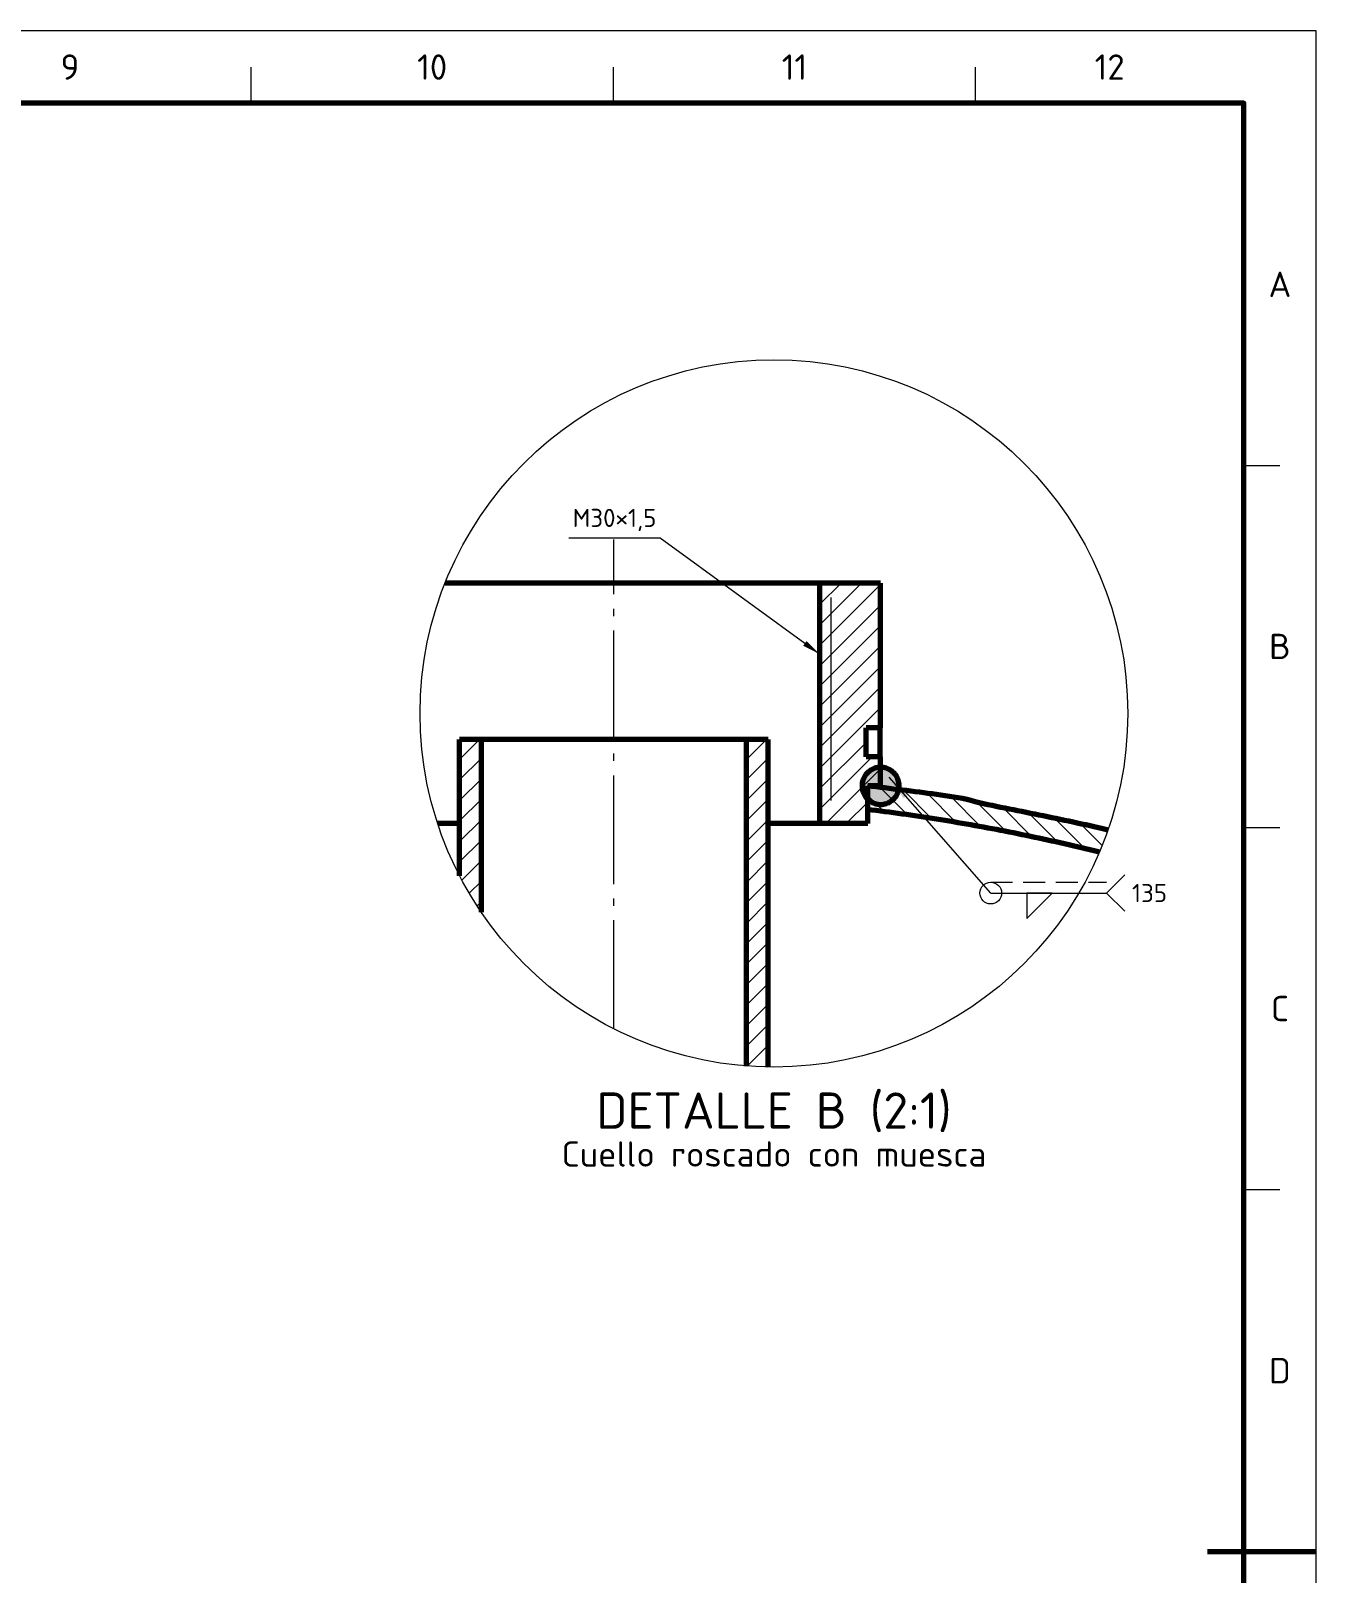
# Model space of a CAD drawing. Header units: millimetres. Extents: x 0 to 2208, y 0 to 420.
# Drawn here: x 896.6 to 1074, y 207 to 420 of the extents above; entities that cross this region are included whole.
import ezdxf
from ezdxf.enums import TextEntityAlignment as Align

# ---------------------------------------------------------------- set-up
doc = ezdxf.new("R2010")
doc.units = ezdxf.units.MM
doc.linetypes.add('IRAM-F-TRAZO-PUNTO', pattern=[20, 15, -2, 1, -2])
doc.linetypes.add('ISO02-TRAZOS', pattern=[4.5, 3, -1.5])
for name, color, linetype, lineweight in [('01-VISIBLE', 7, 'CONTINUOUS', 70), ('03-EJE', 1, 'IRAM-F-TRAZO-PUNTO', 18), ('05-RAYADO', 8, 'CONTINUOUS', 18), ('06-TEXTO', 7, 'CONTINUOUS', 25), ('07-RECUADRO', 7, 'CONTINUOUS', 70), ('08-FINA', 5, 'CONTINUOUS', 18), ('12-SOLDADURA', 6, 'CONTINUOUS', 18)]:
    doc.layers.add(name, color=color, linetype=linetype, lineweight=lineweight)
doc.styles.add('ISO3098', font='isocpeur.ttf')

msp = doc.modelspace()

# ---------------------------------------------------------------- hatches: boundary and pattern name
at = {"layer": '05-RAYADO'}
h = msp.add_hatch(dxfattribs=at)
h.set_pattern_fill('ANSI31', scale=0.629921)
h.paths.add_polyline_path([(1012.107, 315.75), (1012.107, 310.535), (1005.463, 310.535), (1005.463, 343.75), (1013.887, 343.75), (1013.887, 323.75), (1011.887, 323.75), (1011.887, 319.75), (1013.887, 319.75), (1013.887, 315.75)])
h = msp.add_hatch(dxfattribs=at)
h.set_pattern_fill('ANSI31', scale=0.629921)
h.paths.add_polyline_path([(955.787, 322.15), (958.787, 322.15), (958.787, 298.294), (958.563, 298.62), (957.91, 299.624), (957.281, 300.645), (956.677, 301.68), (956.1, 302.73), (955.787, 303.333)])
h = msp.add_hatch(dxfattribs=at)
h.set_pattern_fill('ANSI31', scale=0.629921)
h.paths.add_polyline_path([(998.387, 322.15), (998.387, 276.926), (997.968, 276.931), (996.771, 276.975), (995.574, 277.049), (995.387, 277.065), (995.387, 322.15)])
h = msp.add_hatch(color=7, dxfattribs=at)
h.dxf.hatch_style = 1
h.paths.add_polyline_path([(1016.415, 315.35), (1016.321, 314.959), (1016.168, 314.588), (1015.958, 314.245), (1015.697, 313.94), (1015.391, 313.679), (1015.049, 313.469), (1014.678, 313.315), (1014.287, 313.222), (1013.887, 313.19), (1013.486, 313.222), (1013.096, 313.315), (1012.724, 313.469), (1012.382, 313.679), (1012.076, 313.94), (1011.816, 314.245), (1011.606, 314.588), (1011.452, 314.959), (1011.358, 315.35), (1011.327, 315.75), (1011.358, 316.15), (1011.452, 316.541), (1011.606, 316.912), (1011.816, 317.255), (1012.076, 317.56), (1012.382, 317.821), (1012.724, 318.031), (1013.096, 318.185), (1013.486, 318.278), (1013.887, 318.31), (1014.287, 318.278), (1014.678, 318.185), (1015.049, 318.031), (1015.391, 317.821), (1015.697, 317.56), (1015.958, 317.255), (1016.168, 316.912), (1016.321, 316.541), (1016.415, 316.15), (1016.447, 315.75)])
h = msp.add_hatch(dxfattribs=at)
h.set_pattern_fill('ANSI31', scale=0.629921, angle=90)
h.paths.add_polyline_path([(1044.087, 306.624), (1043.616, 306.741), (1043.144, 306.857), (1042.672, 306.973), (1042.199, 307.088), (1041.727, 307.201), (1041.254, 307.314), (1040.781, 307.426), (1040.308, 307.537), (1039.835, 307.647), (1039.361, 307.756), (1038.887, 307.864), (1038.413, 307.972), (1037.939, 308.078), (1037.465, 308.184), (1036.99, 308.289), (1036.515, 308.392), (1036.04, 308.495), (1035.565, 308.597), (1035.09, 308.699), (1034.614, 308.799), (1034.139, 308.898), (1033.663, 308.997), (1033.187, 309.094), (1032.71, 309.191), (1032.234, 309.287), (1031.757, 309.382), (1031.28, 309.476), (1030.804, 309.569), (1030.326, 309.662), (1029.849, 309.753), (1029.372, 309.844), (1028.894, 309.934), (1028.416, 310.023), (1027.938, 310.111), (1027.46, 310.198), (1026.982, 310.284), (1026.503, 310.37), (1026.025, 310.454), (1025.546, 310.538), (1025.067, 310.621), (1024.588, 310.703), (1024.109, 310.784), (1023.63, 310.864), (1023.15, 310.943), (1022.671, 311.022), (1022.191, 311.1), (1021.711, 311.177), (1021.231, 311.253), (1020.751, 311.328), (1020.27, 311.402), (1019.79, 311.475), (1019.309, 311.548), (1018.829, 311.62), (1018.348, 311.69), (1017.867, 311.76), (1017.386, 311.83), (1016.905, 311.898), (1016.423, 311.965), (1015.942, 312.032), (1015.461, 312.098), (1014.979, 312.163), (1014.497, 312.227), (1014.015, 312.29), (1013.533, 312.353), (1013.051, 312.414), (1012.569, 312.475), (1012.087, 312.535), (1012.087, 315.75), (1012.581, 315.689), (1013.076, 315.629), (1013.571, 315.568), (1014.065, 315.507), (1014.56, 315.446), (1015.055, 315.385), (1015.549, 315.323), (1016.044, 315.262), (1016.539, 315.2), (1017.033, 315.138), (1017.528, 315.076), (1018.022, 315.014), (1018.517, 314.951), (1019.011, 314.888), (1019.505, 314.824), (1020, 314.761), (1020.494, 314.696), (1020.988, 314.631), (1021.482, 314.565), (1021.976, 314.499), (1022.47, 314.431), (1022.963, 314.361), (1023.457, 314.29), (1023.95, 314.216), (1024.442, 314.139), (1024.933, 314.055), (1025.423, 313.961), (1025.908, 313.848), (1026.387, 313.71), (1026.866, 313.57), (1027.348, 313.446), (1027.834, 313.333), (1028.32, 313.225), (1028.808, 313.121), (1029.295, 313.018), (1029.783, 312.917), (1030.272, 312.817), (1030.76, 312.718), (1031.249, 312.619), (1031.737, 312.521), (1032.226, 312.423), (1032.715, 312.325), (1033.203, 312.227), (1033.692, 312.129), (1034.181, 312.031), (1034.669, 311.932), (1035.158, 311.834), (1035.646, 311.735), (1036.135, 311.636), (1036.623, 311.536), (1037.112, 311.436), (1037.6, 311.336), (1038.088, 311.235), (1038.576, 311.133), (1039.064, 311.031), (1039.551, 310.928), (1040.039, 310.824), (1040.526, 310.719), (1041.013, 310.614), (1041.5, 310.507), (1041.986, 310.399), (1042.473, 310.289), (1042.959, 310.179), (1043.444, 310.067), (1043.93, 309.953), (1044.415, 309.838), (1044.899, 309.722), (1045.261, 309.634), (1045.145, 309.299), (1044.728, 308.175), (1044.283, 307.062), (1044.094, 306.622)])
at = {"layer": '08-FINA'}
h = msp.add_hatch(color=7, dxfattribs=at)
h.dxf.hatch_style = 1
h.paths.add_polyline_path([(1005.463, 333.95), (1003.676, 335.744), (1003.206, 335.097)])
h = msp.add_hatch(color=7, dxfattribs=at)
h.dxf.hatch_style = 1
h.paths.add_polyline_path([(1015.087, 316.95), (1017.062, 314.028), (1017.721, 314.604)])

# ---------------------------------------------------------------- linework, layer by layer
at = {"layer": '01-VISIBLE'}
for points in [[(1005.463, 343.75), (1004.859, 343.75), (1004.255, 343.75), (1003.651, 343.75), (1003.048, 343.75), (1002.444, 343.75), (1001.84, 343.75), (1001.236, 343.75), (1000.633, 343.75), (1000.029, 343.75), (999.425, 343.75), (998.821, 343.75), (998.218, 343.75), (997.614, 343.75), (997.01, 343.75), (996.406, 343.75), (995.803, 343.75), (995.199, 343.75), (994.595, 343.75), (993.992, 343.75), (993.388, 343.75), (992.784, 343.75), (992.18, 343.75), (991.577, 343.75), (990.973, 343.75), (990.369, 343.75), (989.765, 343.75), (989.162, 343.75), (988.558, 343.75), (987.954, 343.75), (987.35, 343.75), (986.747, 343.75), (986.143, 343.75), (985.539, 343.75), (984.935, 343.75), (984.332, 343.75), (983.728, 343.75), (983.124, 343.75), (982.52, 343.75), (981.917, 343.75), (981.313, 343.75), (980.709, 343.75), (980.105, 343.75), (979.502, 343.75), (978.898, 343.75), (978.294, 343.75), (977.69, 343.75), (977.087, 343.75), (976.483, 343.75), (975.879, 343.75), (975.275, 343.75), (974.672, 343.75), (974.068, 343.75), (973.464, 343.75), (972.86, 343.75), (972.257, 343.75), (971.653, 343.75), (971.049, 343.75), (970.445, 343.75), (969.842, 343.75), (969.238, 343.75), (968.634, 343.75), (968.03, 343.75), (967.427, 343.75), (966.823, 343.75), (966.219, 343.75), (965.616, 343.75), (965.012, 343.75), (964.408, 343.75), (963.804, 343.75), (963.201, 343.75), (962.597, 343.75), (961.993, 343.75), (961.389, 343.75), (960.786, 343.75), (960.182, 343.75), (959.578, 343.75), (958.974, 343.75), (958.371, 343.75), (957.767, 343.75), (957.163, 343.75), (956.559, 343.75), (955.956, 343.75), (955.352, 343.75), (954.748, 343.75), (954.144, 343.75), (953.776, 343.75)], [(1013.887, 343.75), (1005.463, 343.75)], [(1005.463, 343.75), (1005.463, 310.535)], [(1013.887, 323.75), (1013.887, 343.75)], [(1011.887, 319.75), (1011.887, 323.75)], [(1013.887, 323.75), (1011.887, 323.75)], [(1013.832, 319.75), (1013.832, 323.75)], [(955.787, 303.333), (955.787, 322.15)], [(958.787, 322.15), (955.787, 322.15)], [(995.387, 322.15), (994.787, 322.15), (994.187, 322.15), (993.587, 322.15), (992.987, 322.15), (992.387, 322.15), (991.787, 322.15), (991.187, 322.15), (990.587, 322.15), (989.987, 322.15), (989.387, 322.15), (988.787, 322.15), (988.187, 322.15), (987.587, 322.15), (986.987, 322.15), (986.387, 322.15), (985.787, 322.15), (985.187, 322.15), (984.587, 322.15), (983.987, 322.15), (983.387, 322.15), (982.787, 322.15), (982.187, 322.15), (981.587, 322.15), (980.987, 322.15), (980.387, 322.15), (979.787, 322.15), (979.187, 322.15), (978.587, 322.15), (977.987, 322.15), (977.387, 322.15), (976.787, 322.15), (976.187, 322.15), (975.587, 322.15), (974.987, 322.15), (974.387, 322.15), (973.787, 322.15), (973.187, 322.15), (972.587, 322.15), (971.987, 322.15), (971.387, 322.15), (970.787, 322.15), (970.187, 322.15), (969.587, 322.15), (968.987, 322.15), (968.387, 322.15), (967.787, 322.15), (967.187, 322.15), (966.587, 322.15), (965.987, 322.15), (965.387, 322.15), (964.787, 322.15), (964.187, 322.15), (963.587, 322.15), (962.987, 322.15), (962.387, 322.15), (961.787, 322.15), (961.187, 322.15), (960.587, 322.15), (959.987, 322.15), (959.387, 322.15), (958.787, 322.15)], [(958.787, 298.294), (958.787, 322.15)], [(998.387, 322.15), (995.387, 322.15)], [(995.387, 277.065), (995.387, 322.15)], [(998.387, 276.926), (998.387, 322.15)], [(1013.887, 319.75), (1011.887, 319.75)], [(1013.887, 315.75), (1013.887, 319.75)], [(1013.887, 318.31), (1013.686, 318.302), (1013.486, 318.278), (1013.289, 318.239), (1013.096, 318.185), (1012.907, 318.115), (1012.724, 318.031), (1012.549, 317.933), (1012.382, 317.821), (1012.224, 317.697), (1012.076, 317.56), (1011.94, 317.413), (1011.816, 317.255), (1011.704, 317.088), (1011.606, 316.912), (1011.522, 316.73), (1011.452, 316.541), (1011.397, 316.348), (1011.358, 316.15), (1011.335, 315.951), (1011.327, 315.75), (1011.335, 315.549), (1011.358, 315.35), (1011.397, 315.152), (1011.452, 314.959), (1011.522, 314.77), (1011.606, 314.588), (1011.704, 314.412), (1011.816, 314.245), (1011.94, 314.087), (1012.076, 313.94), (1012.224, 313.803), (1012.382, 313.679), (1012.549, 313.567), (1012.724, 313.469), (1012.907, 313.385), (1013.096, 313.315), (1013.289, 313.261), (1013.486, 313.222), (1013.686, 313.198), (1013.887, 313.19)], [(1016.447, 315.75), (1016.439, 315.951), (1016.415, 316.15), (1016.376, 316.348), (1016.321, 316.541), (1016.252, 316.73), (1016.168, 316.912), (1016.069, 317.088), (1015.958, 317.255), (1015.833, 317.413), (1015.697, 317.56), (1015.549, 317.697), (1015.391, 317.821), (1015.224, 317.933), (1015.049, 318.031), (1014.866, 318.115), (1014.678, 318.185), (1014.484, 318.239), (1014.287, 318.278), (1014.088, 318.302), (1013.887, 318.31)], [(1045.261, 309.634), (1045.127, 309.667), (1044.543, 309.808), (1043.959, 309.946), (1043.374, 310.083), (1042.789, 310.217), (1042.203, 310.35), (1041.617, 310.481), (1041.031, 310.61), (1040.444, 310.737), (1039.857, 310.863), (1039.269, 310.988), (1038.682, 311.111), (1038.094, 311.234), (1037.506, 311.355), (1036.917, 311.476), (1036.329, 311.596), (1035.741, 311.716), (1035.152, 311.835), (1034.563, 311.954), (1033.975, 312.072), (1033.386, 312.19), (1032.797, 312.308), (1032.208, 312.426), (1031.62, 312.544), (1031.031, 312.663), (1030.442, 312.782), (1029.854, 312.903), (1029.266, 313.024), (1028.678, 313.148), (1028.091, 313.275), (1027.506, 313.408), (1026.923, 313.555), (1026.347, 313.722), (1025.768, 313.883), (1025.181, 314.009), (1024.59, 314.114), (1023.997, 314.209), (1023.403, 314.298), (1022.809, 314.383), (1022.214, 314.466), (1021.619, 314.547), (1021.024, 314.626), (1020.428, 314.705), (1019.833, 314.782), (1019.237, 314.859), (1018.642, 314.935), (1018.046, 315.011), (1017.45, 315.086), (1016.854, 315.161), (1016.259, 315.235), (1015.663, 315.309), (1015.067, 315.383), (1014.471, 315.457), (1013.875, 315.531), (1013.279, 315.604), (1012.683, 315.677), (1012.087, 315.75)], [(1012.087, 315.75), (1012.087, 312.535)], [(1012.107, 310.535), (1012.107, 315.75)], [(1013.887, 315.75), (1012.107, 315.75)], [(1013.887, 313.19), (1014.088, 313.198), (1014.287, 313.222), (1014.484, 313.261), (1014.678, 313.315), (1014.866, 313.385), (1015.049, 313.469), (1015.224, 313.567), (1015.391, 313.679), (1015.549, 313.803), (1015.697, 313.94), (1015.833, 314.087), (1015.958, 314.245), (1016.069, 314.412), (1016.168, 314.588), (1016.252, 314.77), (1016.321, 314.959), (1016.376, 315.152), (1016.415, 315.35), (1016.439, 315.549), (1016.447, 315.75)], [(1012.087, 312.535), (1012.682, 312.461), (1013.277, 312.385), (1013.872, 312.309), (1014.467, 312.231), (1015.062, 312.152), (1015.657, 312.071), (1016.251, 311.989), (1016.845, 311.906), (1017.439, 311.822), (1018.033, 311.736), (1018.627, 311.649), (1019.22, 311.561), (1019.814, 311.472), (1020.407, 311.381), (1021, 311.289), (1021.592, 311.195), (1022.185, 311.101), (1022.777, 311.005), (1023.369, 310.907), (1023.961, 310.809), (1024.553, 310.709), (1025.144, 310.607), (1025.735, 310.505), (1026.326, 310.401), (1026.917, 310.296), (1027.507, 310.189), (1028.098, 310.081), (1028.688, 309.972), (1029.277, 309.862), (1029.867, 309.75), (1030.456, 309.637), (1031.045, 309.522), (1031.634, 309.407), (1032.222, 309.289), (1032.81, 309.171), (1033.398, 309.051), (1033.986, 308.93), (1034.573, 308.807), (1035.16, 308.684), (1035.747, 308.558), (1036.334, 308.432), (1036.92, 308.304), (1037.506, 308.175), (1038.091, 308.044), (1038.677, 307.912), (1039.262, 307.779), (1039.846, 307.644), (1040.431, 307.508), (1041.015, 307.371), (1041.599, 307.232), (1042.182, 307.092), (1042.765, 306.95), (1043.348, 306.807), (1043.93, 306.663), (1044.094, 306.622)], [(955.787, 310.535), (955.143, 310.535), (954.5, 310.535), (953.857, 310.535), (953.214, 310.535), (952.765, 310.535)], [(1005.463, 310.535), (1004.819, 310.535), (1004.176, 310.535), (1003.533, 310.535), (1002.89, 310.535), (1002.246, 310.535), (1001.603, 310.535), (1000.96, 310.535), (1000.316, 310.535), (999.673, 310.535), (999.03, 310.535), (998.387, 310.535)], [(1012.107, 310.535), (1005.463, 310.535)]]:
    msp.add_lwpolyline(points, dxfattribs=at)
at = {"layer": '03-EJE'}
msp.add_lwpolyline([(977.087, 282.195), (977.087, 349.75)], dxfattribs=at)
at = {"layer": '07-RECUADRO'}
msp.add_line((1074, 210), (1059, 210), dxfattribs=at)
msp.add_lwpolyline([(505, 10), (1064, 10), (1064, 410), (505, 410)], close=True, dxfattribs=at)
at = {"layer": '08-FINA'}
for p, q in [((927, 410), (927, 415)), ((977, 410), (977, 415)), ((1027, 410), (1027, 415)), ((1064, 360), (1069, 360)), ((983.463, 349.95), (970.863, 349.95)), ((1005.463, 333.95), (983.463, 349.95)), ((1007.087, 313.75), (1007.087, 341.75)), ((1064, 310), (1069, 310)), ((1064, 260), (1069, 260))]:
    msp.add_line(p, q, dxfattribs=at)
msp.add_lwpolyline([(480, 0), (1074, 0), (1074, 420), (480, 420)], close=True, dxfattribs=at)
msp.add_circle((999.167, 325.75), 48.833, dxfattribs=at)
at = {"layer": '12-SOLDADURA'}
for p, q in [((1029.087, 300.95), (1015.087, 316.95)), ((1045.087, 300.95), (1047.587, 303.45)), ((1029.087, 300.95), (1045.087, 300.95)), ((1045.087, 300.95), (1047.587, 298.45))]:
    msp.add_line(p, q, dxfattribs=at)
at = {"layer": '12-SOLDADURA', "linetype": 'ISO02-TRAZOS'}
msp.add_line((1029.087, 302.45), (1045.087, 302.45), dxfattribs=at)
at = {"layer": '12-SOLDADURA'}
msp.add_lwpolyline([(1034.087, 300.95), (1034.087, 297.45), (1037.587, 300.95)], close=True, dxfattribs=at)
msp.add_circle((1029.087, 300.95), 1.5, dxfattribs=at)

# ---------------------------------------------------------------- texts
at = {"layer": '06-TEXTO', "style": 'ISO3098'}
for s, height, p in [('9', 3.5, (902, 415)), ('10', 3.5, (952, 415)), ('11', 3.5, (1002, 415)), ('12', 3.5, (1045.5, 415)), ('A', 3.5, (1069, 385)), ('B', 3.5, (1069, 335)), ('C', 3.5, (1069, 285)), ('DETALLE B (2:1)', 5, (999.167, 270.917)), ('Cuello roscado con muesca', 3.5, (999.167, 264.917)), ('D', 3.5, (1069, 235))]:
    msp.add_text(s, height=height, dxfattribs=at).set_placement(p, align=Align.MIDDLE_CENTER)
msp.add_text('M30×1,5', height=2.5, dxfattribs=at).set_placement((977.163, 350.75), align=Align.BOTTOM_CENTER)
at = {"layer": '12-SOLDADURA', "style": 'ISO3098'}
msp.add_text('135', height=2.5, dxfattribs=at).set_placement((1048.587, 300.95), align=Align.MIDDLE_LEFT)

doc.saveas('drawing.dxf')
